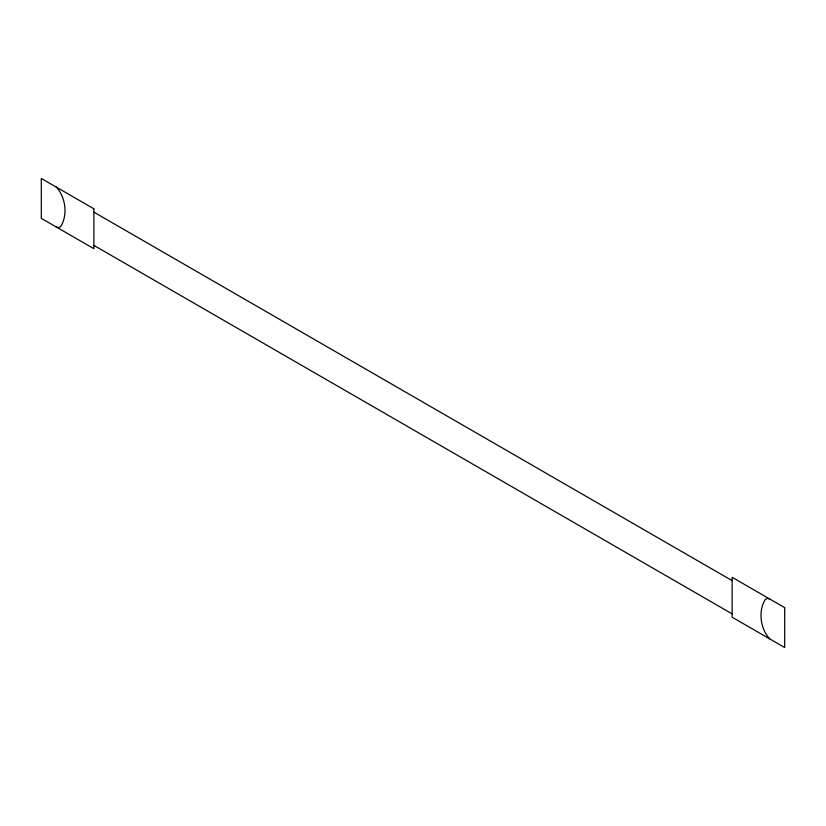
<?xml version="1.0" encoding="UTF-8"?>
<svg xmlns="http://www.w3.org/2000/svg" width="826" height="826" viewBox="0 0 826 826"><rect width="100%" height="100%" fill="white"/><g stroke="black" fill="none" stroke-linecap="round" stroke-linejoin="round"><path stroke-width="1.24" d="M56.261 226.985L58.47 227.584L60.535 226.778C68.093 215.276 65.646 196.96 56.261 187.099M769.739 599.015L767.53 598.416L765.465 599.222C757.907 610.724 760.354 629.04 769.739 638.901M93.885 212.137L732.115 580.626M93.885 245.374L732.115 613.863M93.885 208.813L41.3 178.457L41.3 218.343L93.885 248.698L93.885 208.813M784.7 607.657L732.115 577.302L732.115 617.187L784.7 647.543L784.7 607.657"/></g></svg>
